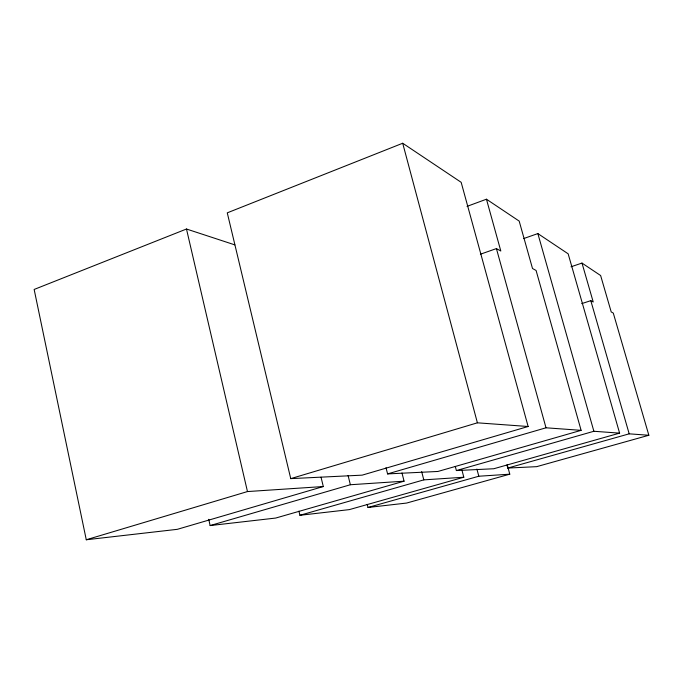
<?xml version="1.0" encoding="UTF-8"?>
<svg xmlns="http://www.w3.org/2000/svg" width="683" height="683" viewBox="0 0 683 683"><rect width="100%" height="100%" fill="white"/><g stroke="black" fill="none" stroke-linecap="round" stroke-linejoin="round"><path stroke-width="1.02" d="M234.867 244.881L186.485 229.018L34.15 289.455L86.271 539.758L177.332 529.325L323.307 486.535L321.036 477.212M402.697 143.242L227.268 212.84L290.745 478.629L362.161 475.146L528.13 426.499L461.17 182.318L402.697 143.242L477.4 422.82L528.13 426.499M467.035 206.368L486.45 199.214L519.182 221.096L532.509 268.504L536.087 270.477L581.113 430.341L437.931 471.458L387.585 473.908L386.015 467.701M523.801 238.521L537.854 233.577L568.154 253.82L619.609 433.133L493.783 468.743L456.381 470.561L455.305 466.438M480.388 254.221L496.413 248.586L500.81 251.011L486.45 199.214M571.031 266.78L581.993 263.075L600.63 275.531L611.217 311.935L613.291 313.079L648.85 435.259L536.659 466.66L507.785 468.06L506.957 464.986M581.737 303.619L590.795 300.665L593.228 302.006L581.993 263.075M86.271 539.758L247.468 491.564L323.307 486.535M290.745 478.629L477.4 422.82M208.725 519.328L210.133 525.568L350.37 484.742L404.071 481.182L401.971 472.943M387.585 473.908L546.007 427.797L581.113 430.341M404.071 481.182L275.684 518.055L210.133 525.568M298.923 511.132L299.914 515.281L423.793 479.876L463.808 477.229L461.913 470.006M456.381 470.561L593.877 431.272L619.609 433.133M463.808 477.229L349.363 509.612L299.914 515.281M367.215 504.378L367.983 507.478L478.809 476.23L509.783 474.181L507.29 464.961M507.785 468.06L629.188 433.833L648.85 435.259M509.783 474.181L406.607 503.055L367.983 507.478M590.795 300.665L629.188 433.833M537.854 233.577L593.877 431.272M496.413 248.586L546.007 427.797M476.905 469.059L478.809 476.23M421.667 471.611L423.793 479.876M348.082 475.47L350.37 484.742M186.485 229.018L247.468 491.564"/></g></svg>
